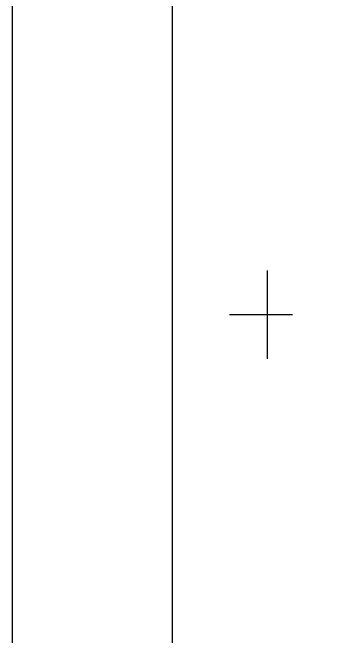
# Model space of a CAD drawing. Header units: inches. Extents: x 5 to 403, y 5 to 265.
# Drawn here: x 5.3 to 41.4, y 127 to 195.5 of the extents above; entities that cross this region are included whole.
import ezdxf

# ---------------------------------------------------------------- set-up
doc = ezdxf.new("R2010")
doc.units = ezdxf.units.IN
doc.header["$MEASUREMENT"] = 0

msp = doc.modelspace()

# ---------------------------------------------------------------- linework, layer by layer
for p, q in [((33.30835, 167.2025, 0.17691), (33.30835, 157.48446, 0.17691)), ((33.30835, 167.2025, 0.17691), (33.30835, 157.48446, 0.17691)), ((29.13761, 162.34348, 0.17691), (36.08884, 162.34348, 0.17691)), ((29.13761, 162.34348, 0.17691), (36.08884, 162.34348, 0.17691))]:
    msp.add_line(p, q)
at = {"ltscale": 0.05, "elevation": 0.24017}
msp.add_lwpolyline([(5.27766, 265.2686), (403.30716, 265.2686), (403.30716, 5.38879), (5.27766, 5.38879)], close=True, dxfattribs=at)
at = {"elevation": 0.17691}
msp.add_lwpolyline([(22.8815, 244.25775), (184.84522, 244.25775), (184.84522, 19.34948), (22.8815, 19.34948)], close=True, dxfattribs=at)

doc.saveas('drawing.dxf')
